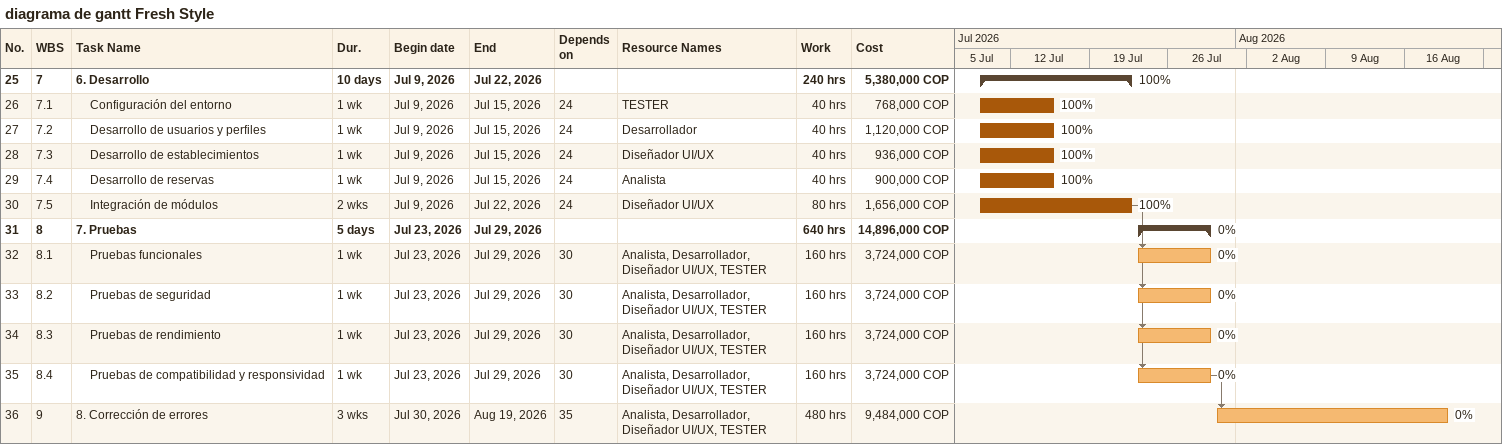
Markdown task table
diagrama de gantt Fresh Style

| ID | WBS | Task | Duration | Start | Finish | Predecessors | Resources | % complete | Work (h) | Cost (COP) |
|---|---|---|---|---|---|---|---|---|---|---|
| 25 | 7 | **6. Desarrollo** | 10d | 2026-07-09 | 2026-07-22 |  |  | 100 | 240 | 5380000 |
| 26 | 7.1 | Configuración del entorno | 1w | 2026-07-09 | 2026-07-15 | 24 | TESTER | 100 | 40 | 768000 |
| 27 | 7.2 | Desarrollo de usuarios y perfiles | 1w | 2026-07-09 | 2026-07-15 | 24 | Desarrollador | 100 | 40 | 1120000 |
| 28 | 7.3 | Desarrollo de establecimientos | 1w | 2026-07-09 | 2026-07-15 | 24 | Diseñador UI/UX | 100 | 40 | 936000 |
| 29 | 7.4 | Desarrollo de reservas | 1w | 2026-07-09 | 2026-07-15 | 24 | Analista | 100 | 40 | 900000 |
| 30 | 7.5 | Integración de módulos | 2w | 2026-07-09 | 2026-07-22 | 24 | Diseñador UI/UX | 100 | 80 | 1656000 |
| 31 | 8 | **7. Pruebas** | 5d | 2026-07-23 | 2026-07-29 |  |  | 0 | 640 | 14896000 |
| 32 | 8.1 | Pruebas funcionales | 1w | 2026-07-23 | 2026-07-29 | 30 | Analista, Desarrollador, Diseñador UI/UX, TESTER | 0 | 160 | 3724000 |
| 33 | 8.2 | Pruebas de seguridad | 1w | 2026-07-23 | 2026-07-29 | 30 | Analista, Desarrollador, Diseñador UI/UX, TESTER | 0 | 160 | 3724000 |
| 34 | 8.3 | Pruebas de rendimiento | 1w | 2026-07-23 | 2026-07-29 | 30 | Analista, Desarrollador, Diseñador UI/UX, TESTER | 0 | 160 | 3724000 |
| 35 | 8.4 | Pruebas de compatibilidad y responsividad | 1w | 2026-07-23 | 2026-07-29 | 30 | Analista, Desarrollador, Diseñador UI/UX, TESTER | 0 | 160 | 3724000 |
| 36 | 9 | 8. Corrección de errores | 3w | 2026-07-30 | 2026-08-19 | 35 | Analista, Desarrollador, Diseñador UI/UX, TESTER | 0 | 480 | 9484000 |
